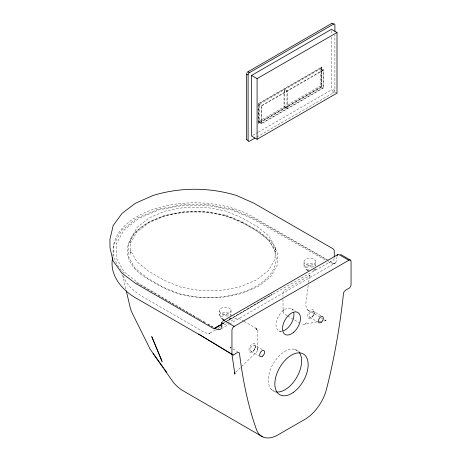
<?xml version="1.0" encoding="UTF-8"?>
<svg xmlns="http://www.w3.org/2000/svg" width="461" height="461" viewBox="0 0 461 461"><rect width="100%" height="100%" fill="white"/><g stroke="black" fill="none" stroke-linecap="round" stroke-linejoin="round"><path stroke-width="0.35" stroke-dasharray="2.31 1.73" d="M275.194 247.499L275.004 259.255L268.567 270.417L256.506 279.896L240.089 286.857L220.761 290.574L200.391 290.684L180.943 287.18L164.3 280.392L148.776 271.322L136.819 261.704L130.601 250.427L130.59 254.443L130.717 238.591L137.171 227.354L149.174 217.932L165.505 210.994L184.965 207.271L205.462 207.202L224.997 210.798L241.656 217.696L257.365 226.662L269.12 236.268L275.194 247.499L275.344 251.988L269.253 240.734L269.524 241.091L257.711 231.434L242.071 222.536M244.169 321.421L255.653 328.048L257.434 330.416L257.578 350.135L256.771 351.87L235.444 372.494M257.578 350.135L257.613 349.686M255.233 347.231L254.507 349.202L253.158 350.815M313.97 313.319L313.244 315.289L311.895 316.903M222.438 323.927L222.6 321.991M259.215 104.29L258.932 106.762A8.171 4.719 60 0 0 258.892 107.494L258.892 121.462L261.825 123.156L323.132 87.763L323.132 70.4L320.522 68.891L320.234 71.369A8.171 4.719 60 0 0 320.199 72.095L320.193 86.063L323.461 87.947L323.461 69.836L321.173 68.516L259.215 104.29L259.215 122.401L258.241 123.335L258.569 123.525L321.824 87.002L321.824 67.392L321.496 67.202L258.241 103.725L258.241 123.335L321.496 86.818L321.496 67.202L321.173 68.516L321.173 86.628L259.215 122.401L261.502 123.721L323.461 87.947M337.026 256.541L336.634 259.837A9.232 5.33 60 0 1 330.145 262.793L328.278 261.739M308.196 285.319L305.839 303.626C305.487 306.317 306.859 309.533 309.054 310.916L307.654 309.809L322.527 318.603M308.559 282.507L309.711 275.574L309.245 276.197L310.109 275.252L284.155 290.401L283.025 292.326L282.968 296.492M334.288 258.506L333.787 259.699L332.94 260.367L272.82 294.193L225.942 321.962M219.154 315.088C220.018 312.333 229.411 311.083 231.128 315.457M130.711 242.607L130.572 243.08L137.032 231.82L136.767 232.171L148.857 222.68L165.199 215.783L184.821 212.054L205.6 211.985L225.4 215.627M112.928 256.472L113.262 245.327L121.773 230.275L137.136 218.076L158.083 209.294L182.435 204.724L208.038 204.724L232.54 209.352M205.318 322.654L138.784 283.521L124.101 271.852L116.385 258.137L116.385 243.719L124.101 230.004L138.784 218.335L158.993 209.859L182.746 205.404L207.727 205.404L231.48 209.859L251.689 218.335L325.789 260.327M315.779 266.141C313.866 262.038 303.332 263.219 303.989 267.19L303.989 261.208C306.219 257.226 313.613 257.226 315.843 261.208L315.843 267.19M315.843 262.292L314.16 264.199L310.858 265.173A5.999 3.463 0 0 1 303.989 261.208M309.867 275.326L309.417 276.047L309.734 275.609M222.732 323.438L225.17 321.997M225.775 321.634L272.238 294.343L227.181 321.035M222.242 323.962L226.564 321.403M222.242 324.152L225.325 322.325M229.44 324.037L335.372 262.868L335.078 263.041M321.824 67.392L258.569 103.915L258.569 123.525M323.461 69.836L261.502 105.604L261.502 123.721M258.241 103.725L261.825 105.794L323.132 70.4M258.892 121.462L284.011 106.952L286.949 108.652L286.949 91.29L284.339 89.78L284.051 92.258A7.946 4.587 60 0 0 284.028 92.615A7.946 4.587 60 0 0 284.011 92.984L284.011 106.952M284.339 106.768L287.278 108.462L287.278 91.099L284.668 89.595L284.379 92.067A8.171 4.719 60 0 0 284.339 92.799L284.339 106.768L320.193 86.063M252.784 135.35L257.739 132.491M258.356 132.134L331.459 89.93L337.003 93.134M256.886 136.957L333.597 92.673A1.844 1.066 -60 0 0 334.899 90.408L334.899 34.823M215.373 330.059L209.288 333.447L210.141 333.251L208.914 333.418L209.536 333.401L206.914 333.28L204.701 332.623L141.677 296.112L135.159 291.652L130.019 286.944L125.853 281.625L122.897 275.58M217.834 328.635L220.295 327.212M220.911 326.861L227.066 323.305M227.676 322.954L235.064 318.689C238.003 316.932 241.166 319.727 243.564 321.069M221.361 328.705L228.817 324.4M334.761 263.231L335.084 263.11L333.729 263.306L334.035 263.369L332.635 263L329.304 261.168M321.012 321.115L303.92 324.4L301.062 323.708M323.795 320.597L326.578 320.078L325.097 320.297L325.881 320.355L323.132 318.954M309.446 270.244L307.187 269.823L306.029 268.947M115.959 243.679L116.385 243.719M224.006 319.202L222.346 318.805L221.188 317.929M333.384 89.538L334.899 90.408M225.291 215.581L242.221 222.6M232.396 209.294L253.285 218.093L326.809 259.756M333.597 92.673L332.087 91.791M328.439 260.407L252.398 216.601A81.539 47.074 0 0 0 145.106 212.544A81.539 47.074 0 0 0 124.13 273.425M313.267 311.238A3.527 2.034 -60 0 1 312.155 316.695A3.527 2.034 -60 0 1 309.101 314.932A3.527 2.034 -60 0 1 313.267 311.238L322.043 316.304M309.746 317.341L318.522 322.406M291.611 308.887L295.766 311.284M287.168 315.687L284.155 313.832L283.117 311.976L282.968 299.368M287.768 316.033L299.252 322.665M279.182 330.952L282.149 332.663M294.758 349.369L299.627 352.175M254.53 345.151A3.527 2.034 -60 0 1 253.417 350.608A3.527 2.034 -60 0 1 250.363 348.844A3.527 2.034 -60 0 1 254.53 345.151L263.894 350.55M251.009 351.253L258.615 355.644M231.03 347.825L230.068 346.874L230.961 348.654M271.512 389.631L276.254 392.369M155.743 293.974L137.084 283.175A81.539 47.074 0 0 1 135.165 282.028M158.232 295.409L195.55 317.001M198.034 318.442L200.523 319.882M203.013 321.317L205.502 322.758M207.986 324.198L210.475 325.639M211.098 325.996L213.587 327.437M232.851 348.879L237.715 351.697M207.784 324.106L213.328 327.368M219.154 311.273C221.378 315.255 228.777 315.255 231.001 311.273A5.999 3.463 0 0 0 224.138 307.308L220.836 308.282L219.154 310.19L219.154 316.171M230.483 347.485L230.857 348.372M122.563 274.912L125.957 289.45M331.459 30.731L331.459 34.298M331.459 37.151L331.459 89.93M261.825 105.794L261.825 123.156M231.001 310.19L231.001 316.171M308.092 270.29A4.385 2.53 0 0 1 305.119 267.489A4.385 2.53 0 0 1 309.446 265.352A4.385 2.53 0 0 1 313.78 267.489M223.919 319.369A4.385 2.53 0 0 1 220.22 316.868A4.385 2.53 0 0 1 223.919 314.367A4.385 2.53 0 0 1 228.777 316.085M281.89 331.205A12.689 7.33 -60 0 1 278.288 316.638A12.689 7.33 -60 0 1 293.012 310.449M223.539 319.519A3.463 2 0 0 1 222.156 316.206A3.463 2 0 0 1 227.895 317.001M275.194 391.758A23.534 13.588 -60 0 1 273.206 363.769A23.534 13.588 -60 0 1 298.44 351.495M308.38 270.538A3.463 2 0 0 1 306.997 267.224A3.463 2 0 0 1 312.737 268.02M128.412 244.025L128.291 256.281L134.733 267.962L147.007 277.833L162.802 287.065L179.905 294.037L200.045 297.673L221.142 297.558L241.161 293.709L258.166 286.5L270.642 276.686L277.309 265.133L277.505 252.951L271.212 241.322L259.134 231.451L243.149 222.329L226.046 215.241L205.813 211.524L184.584 211.593L164.427 215.448L147.526 222.628L135.09 232.39L128.412 244.025M283.279 309.873L282.968 310.881L283.555 309.227L283.279 309.873M306.571 322.712L305.049 324.002L306.571 322.712M231.03 318.113L228.114 319.796L231.03 318.113M315.871 269.132L312.95 270.814L315.871 269.132M256.172 328.826L255.913 328.434L256.639 329.799L256.172 328.826M256.76 329.2L256.466 328.756L257.434 330.416L256.76 329.2M257.457 349.599L257.019 348.591L257.572 349.876L257.457 349.599M140.357 273.949A185.351 107.01 0 0 0 168.415 290.148A67.836 39.168 0 0 0 256.258 286.16A67.836 39.168 0 0 0 263.173 235.444A185.351 107.01 0 0 0 235.11 219.24A67.836 39.168 0 0 0 147.266 223.233A67.836 39.168 0 0 0 140.357 273.949M253.227 351.265A4.846 2.795 -60 0 0 254.766 343.756A4.846 2.795 -60 0 0 249.032 348.839A4.846 2.795 -60 0 0 253.227 351.265M311.964 317.352A4.846 2.795 -60 0 0 313.503 309.844A4.846 2.795 -60 0 0 307.769 314.926A4.846 2.795 -60 0 0 311.964 317.352"/><path stroke-width="0.69" d="M221.897 322.083L221.165 327.759M221.58 323.368L221.649 322.809M112.611 257.832C109.061 275.326 122.614 290.891 137.044 298.688L198.979 334.444M234.92 372.914L234.782 373.669L231.941 354.094M246.733 73.19L247.188 72.4M234.81 373.058L234.263 374.044L234.989 372.834L234.43 373.658M234.165 326.417L233.877 326.618A3.233 1.867 -60 0 0 231.946 330.335L231.946 353.322A3.233 1.867 -60 0 0 234.234 354.642C235.969 352.861 240.446 350.585 239.697 355.097C242.924 380.331 247.897 405.444 256.425 429.462A32.305 18.653 -60 0 0 278.046 434.85L304.952 419.314A32.305 18.653 -60 0 0 326.578 388.957C334.346 358.174 339.826 326.837 343.301 295.282C342.782 291.727 345.831 289.606 348.77 288.511A3.233 1.867 -60 0 0 351.052 284.558L351.052 261.571A3.233 1.867 -60 0 0 349.127 260.079L234.165 326.417L224.87 320.96A3.06 1.763 60 0 0 222.703 321.415M215.431 327.765L217.258 326.688M218.474 325.962L219.69 325.241M221.009 324.694L214.215 328.491M221.626 324.521L214.227 328.9L135.367 283.273L121.848 273.102L112.991 260.713L109.989 247.666L109.949 239.34L113.181 225.521L122.136 213.27L135.459 203.243L153.017 195.481C180.084 187.183 209.398 187.183 236.47 195.481L253.907 203.192L332.94 248.721L334.231 250.179L334.288 257.065M247.822 71.841L332.012 23.234M255.019 138.035L249.407 141.279A1.844 1.066 -60 0 1 248.099 140.524L248.099 74.959A1.844 1.066 -60 0 1 249.407 72.7L333.597 24.093A1.844 1.066 -60 0 1 334.899 24.848L334.899 31.262M251.545 75.443L331.459 29.302L337.003 32.506L337.003 93.134L257.088 139.268L251.545 136.064L251.545 75.443L257.088 78.641L337.003 32.506M223.314 320.695L337.821 254.581M332.087 23.229L333.597 24.093M247.897 71.835L249.407 72.7M340.512 254.374L350.383 260.09M348.833 260.217L339.377 254.847A3.06 1.763 60 0 0 337.319 255.066M248.099 74.959L246.595 74.083M248.099 140.524L246.595 139.648M262.545 436.798L181.553 389.897L177.26 386.514L173.86 383.062L153.11 353.587M214.561 328.094L215.794 328.814A9.232 5.33 60 0 0 221.245 328.566M233.197 354.953L198.616 334.104L232.615 354.803M163.367 367.659L150.246 349.346L131.99 312.685L130.492 308.801L126.279 290.833M164.208 368.812L166.732 372.263M257.088 78.641L257.088 139.268M246.566 74.019L246.566 139.579M293.795 312.714A12.689 7.33 -60 0 1 283.094 330.912M337.141 255.584A3.06 1.763 60 0 1 337.21 255.308M299.258 352.452A23.534 13.588 -60 0 1 296.74 377.357A23.534 13.588 -60 0 1 276.433 391.983M162.093 361.487L151.784 336.703L162.093 361.487M262.776 356.013A3.527 2.034 -60 0 0 263.894 350.55A3.527 2.034 -60 0 0 259.722 354.25A3.527 2.034 -60 0 0 262.776 356.013M293.242 392.438A23.534 13.588 -60 0 0 304.963 355.258A23.534 13.588 -60 0 0 276.295 375.289A23.534 13.588 -60 0 0 293.242 392.438M293.409 332.485A12.689 7.33 -60 0 0 298.14 312.656A12.689 7.33 -60 0 0 282.95 325.241A12.689 7.33 -60 0 0 293.409 332.485M321.513 322.101A3.527 2.034 -60 0 0 322.631 316.644A3.527 2.034 -60 0 0 318.465 320.337A3.527 2.034 -60 0 0 321.513 322.101"/></g></svg>
